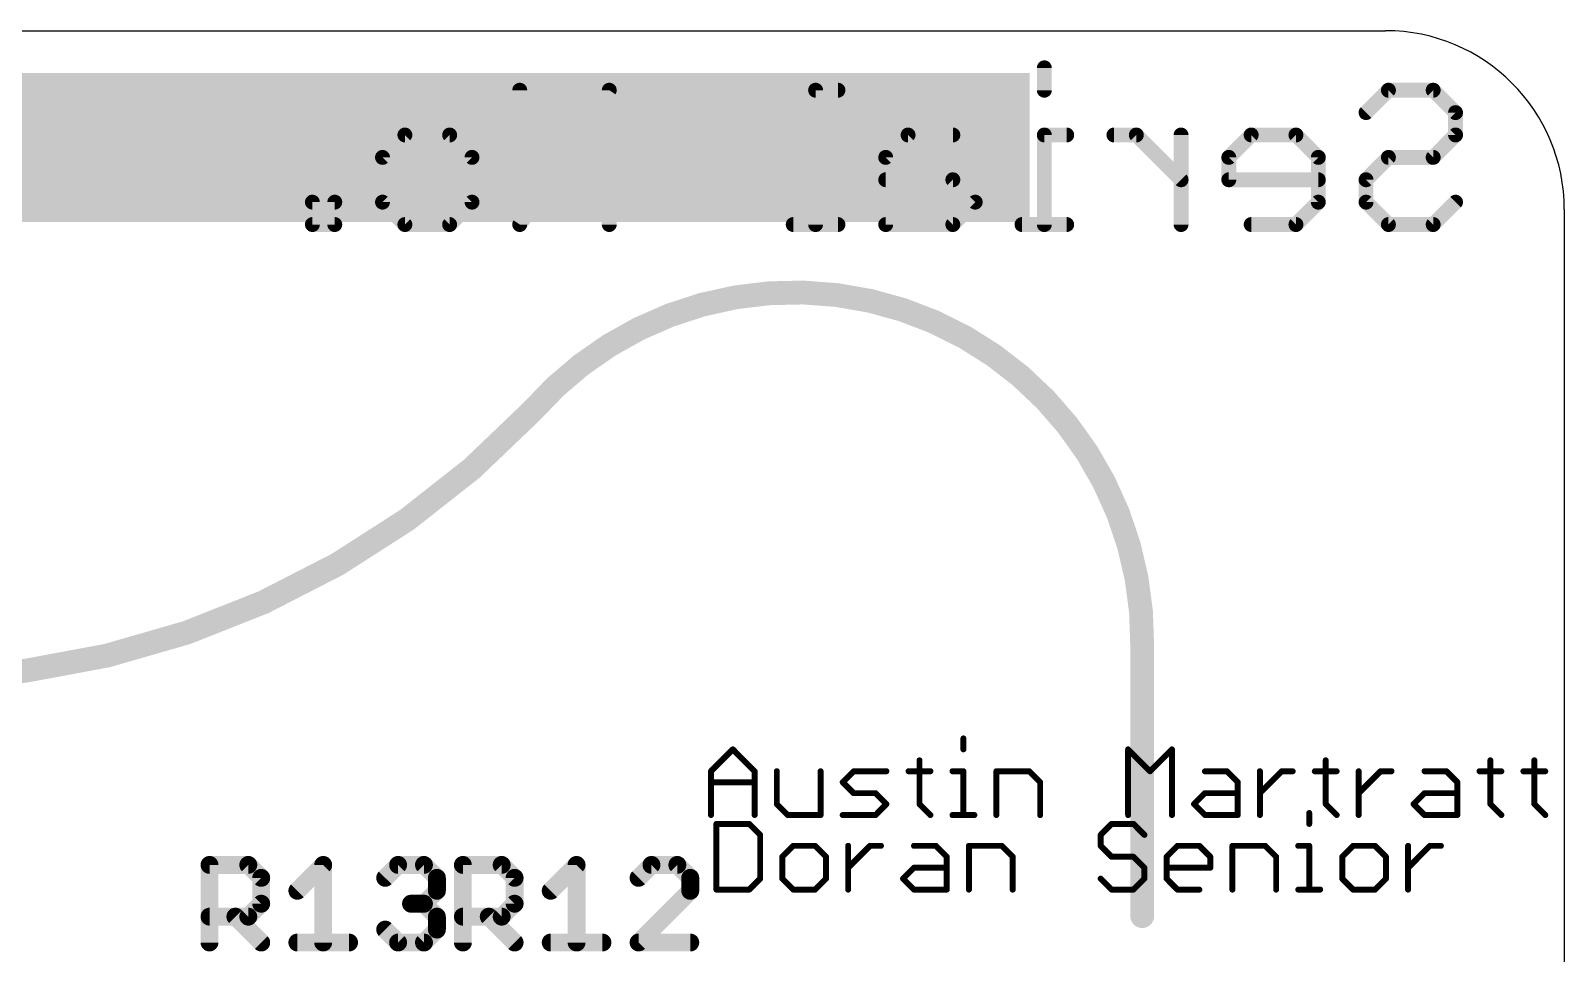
# Model space of a CAD drawing. Extents: x 2.9 to 30.2, y 6.6 to 27.7.
# Drawn here: x 17.16 to 30.23, y 19.83 to 27.69 of the extents above; entities that cross this region are included whole.
import ezdxf

# ---------------------------------------------------------------- set-up
doc = ezdxf.new("R2010")
doc.units = 0
for name, color, linetype in [('1', 22, 'CONTINUOUS'), ('20', 7, 'CONTINUOUS'), ('21', 2, 'CONTINUOUS'), ('22', 6, 'CONTINUOUS'), ('25', 253, 'CONTINUOUS')]:
    doc.layers.add(name, color=color, linetype=linetype)

# ---------------------------------------------------------------- blocks, each defined once
blk = doc.blocks.new('RECT')
blk.add_solid([(-0.5, -0.5), (0.5, -0.5), (-0.5, 0.5), (0.5, 0.5)])

msp = doc.modelspace()

# ---------------------------------------------------------------- linework, layer by layer
at = {"layer": '1', "const_width": 1.27}
msp.add_lwpolyline([(24.4553, 26.691), (9.0096, 26.691)], dxfattribs=at)
at = {"layer": '1', "const_width": 0.635}
msp.add_lwpolyline([(24.4553, 26.3735, 1), (24.4553, 27.0085)], format="xyb", dxfattribs=at)
at = {"layer": '20'}
for p, q in [((4.3815, 27.686), (28.702, 27.686)), ((30.226, 26.162), (30.226, 8.128))]:
    msp.add_line(p, q, dxfattribs=at)
msp.add_arc((28.702, 26.162), 1.524, 0, 90, dxfattribs=at)
at = {"layer": '21', "const_width": 0.0508}
for points in [[(22.9544, 21.3787), (23.1408, 21.5651)], [(23.1408, 21.5651), (23.3272, 21.3787)], [(25.1057, 21.6583), (25.1057, 21.5651)], [(26.5093, 21.0058), (26.5093, 21.5651)], [(26.5093, 21.5651), (26.6957, 21.3787)], [(26.6957, 21.3787), (26.8822, 21.5651)], [(26.8822, 21.5651), (26.8822, 21.0058)], [(24.7315, 21.4719), (24.7315, 21.099)], [(28.1929, 21.4719), (28.1929, 21.099)], [(29.5962, 21.4719), (29.5962, 21.099)], [(29.9704, 21.4719), (29.9704, 21.099)], [(22.9544, 21.0058), (22.9544, 21.3787)], [(22.9544, 21.2854), (23.3272, 21.2854)], [(23.3272, 21.3787), (23.3272, 21.0058)], [(23.5157, 21.3787), (23.5157, 21.099)], [(23.8885, 21.0058), (23.8885, 21.3787)], [(24.077, 21.2854), (24.1702, 21.3787)], [(24.1702, 21.1922), (24.077, 21.2854)], [(24.1702, 21.3787), (24.4498, 21.3787)], [(24.6383, 21.3787), (24.8247, 21.3787)], [(25.0125, 21.3787), (25.1057, 21.3787)], [(25.1057, 21.3787), (25.1057, 21.0058)], [(25.3867, 21.0058), (25.3867, 21.3787)], [(25.3867, 21.3787), (25.6663, 21.3787)], [(25.6663, 21.3787), (25.7595, 21.2854)], [(25.7595, 21.2854), (25.7595, 21.0058)], [(27.1638, 21.3787), (27.3503, 21.3787)], [(27.3503, 21.3787), (27.4435, 21.2854)], [(27.4435, 21.2854), (27.4435, 21.0058)], [(27.6319, 21.0058), (27.6319, 21.3787)], [(27.6319, 21.1922), (27.8184, 21.3787)], [(27.8184, 21.3787), (27.9116, 21.3787)], [(28.0997, 21.3787), (28.2861, 21.3787)], [(28.4739, 21.0058), (28.4739, 21.3787)], [(28.4739, 21.1922), (28.6603, 21.3787)], [(28.6603, 21.3787), (28.7535, 21.3787)], [(29.0349, 21.3787), (29.2213, 21.3787)], [(29.2213, 21.3787), (29.3145, 21.2854)], [(29.3145, 21.2854), (29.3145, 21.0058)], [(29.503, 21.3787), (29.6894, 21.3787)], [(29.8772, 21.3787), (30.0636, 21.3787)], [(24.3566, 21.1922), (24.1702, 21.1922)], [(24.4498, 21.099), (24.3566, 21.1922)], [(27.0706, 21.099), (27.1638, 21.1922)], [(27.1638, 21.1922), (27.4435, 21.1922)], [(28.9417, 21.099), (29.0349, 21.1922)], [(29.0349, 21.1922), (29.3145, 21.1922)], [(23.5157, 21.099), (23.6089, 21.0058)], [(24.3566, 21.0058), (24.4498, 21.099)], [(24.7315, 21.099), (24.8247, 21.0058)], [(27.1638, 21.0058), (27.0706, 21.099)], [(28.0523, 21.0233), (28.0523, 20.9301)], [(28.1929, 21.099), (28.2861, 21.0058)], [(29.0349, 21.0058), (28.9417, 21.099)], [(29.5962, 21.099), (29.6894, 21.0058)], [(29.9704, 21.099), (30.0636, 21.0058)], [(23.0009, 20.9301), (23.0009, 20.3708)], [(23.2805, 20.9301), (23.0009, 20.9301)], [(23.3737, 20.8369), (23.2805, 20.9301)], [(23.6089, 21.0058), (23.8885, 21.0058)], [(24.077, 21.0058), (24.3566, 21.0058)], [(25.0125, 21.0058), (25.1989, 21.0058)], [(26.3684, 20.9301), (26.2752, 20.8369)], [(26.5548, 20.9301), (26.3684, 20.9301)], [(26.648, 20.8369), (26.5548, 20.9301)], [(27.4435, 21.0058), (27.1638, 21.0058)], [(29.3145, 21.0058), (29.0349, 21.0058)], [(23.3737, 20.464), (23.3737, 20.8369)], [(26.2752, 20.8369), (26.2752, 20.7437)], [(23.6554, 20.7437), (23.5622, 20.6504)], [(23.5622, 20.6504), (23.5622, 20.464)], [(23.8418, 20.7437), (23.6554, 20.7437)], [(23.935, 20.6504), (23.8418, 20.7437)], [(23.935, 20.464), (23.935, 20.6504)], [(24.1235, 20.3708), (24.1235, 20.7437)], [(24.1235, 20.5572), (24.3099, 20.7437)], [(24.3099, 20.7437), (24.4031, 20.7437)], [(24.6845, 20.7437), (24.8709, 20.7437)], [(24.8709, 20.7437), (24.9641, 20.6504)], [(24.9641, 20.6504), (24.9641, 20.3708)], [(25.1526, 20.3708), (25.1526, 20.7437)], [(25.1526, 20.7437), (25.4322, 20.7437)], [(25.4322, 20.7437), (25.5254, 20.6504)], [(25.5254, 20.6504), (25.5254, 20.3708)], [(26.2752, 20.7437), (26.3684, 20.6504)], [(26.3684, 20.6504), (26.5548, 20.6504)], [(26.5548, 20.6504), (26.648, 20.5572)], [(26.8365, 20.6504), (26.9297, 20.7437)], [(26.8365, 20.464), (26.8365, 20.6504)], [(26.9297, 20.7437), (27.1161, 20.7437)], [(27.1161, 20.7437), (27.2093, 20.6504)], [(27.2093, 20.6504), (27.2093, 20.5572)], [(27.3978, 20.3708), (27.3978, 20.7437)], [(27.3978, 20.7437), (27.6774, 20.7437)], [(27.6774, 20.7437), (27.7706, 20.6504)], [(27.7706, 20.6504), (27.7706, 20.3708)], [(27.9591, 20.7437), (28.0523, 20.7437)], [(28.0523, 20.7437), (28.0523, 20.3708)], [(28.4265, 20.7437), (28.3333, 20.6504)], [(28.3333, 20.6504), (28.3333, 20.464)], [(28.6129, 20.7437), (28.4265, 20.7437)], [(28.7062, 20.6504), (28.6129, 20.7437)], [(28.7062, 20.464), (28.7062, 20.6504)], [(28.8946, 20.3708), (28.8946, 20.7437)], [(28.8946, 20.5572), (29.081, 20.7437)], [(29.081, 20.7437), (29.1743, 20.7437)], [(24.5912, 20.464), (24.6845, 20.5572)], [(24.6845, 20.5572), (24.9641, 20.5572)], [(26.648, 20.5572), (26.648, 20.464)], [(27.2093, 20.5572), (26.8365, 20.5572)], [(23.0009, 20.3708), (23.2805, 20.3708)], [(23.2805, 20.3708), (23.3737, 20.464)], [(23.5622, 20.464), (23.6554, 20.3708)], [(23.6554, 20.3708), (23.8418, 20.3708)], [(23.8418, 20.3708), (23.935, 20.464)], [(24.6845, 20.3708), (24.5912, 20.464)], [(24.9641, 20.3708), (24.6845, 20.3708)], [(26.3684, 20.3708), (26.2752, 20.464)], [(26.5548, 20.3708), (26.3684, 20.3708)], [(26.648, 20.464), (26.5548, 20.3708)], [(26.9297, 20.3708), (26.8365, 20.464)], [(27.1161, 20.3708), (26.9297, 20.3708)], [(27.9591, 20.3708), (28.1455, 20.3708)], [(28.3333, 20.464), (28.4265, 20.3708)], [(28.4265, 20.3708), (28.6129, 20.3708)], [(28.6129, 20.3708), (28.7062, 20.464)]]:
    msp.add_lwpolyline(points, dxfattribs=at)
at = {"layer": '21', "const_width": 0.0254}
for points in [[(23.1498, 21.5741, 1), (23.1318, 21.5561)], [(23.1498, 21.5561, 1), (23.1318, 21.5741)], [(25.1184, 21.6583, 1), (25.093, 21.6583)], [(25.093, 21.5651, 1), (25.1184, 21.5651)], [(26.522, 21.5651, 1), (26.4966, 21.5651)], [(26.5183, 21.5741, 1), (26.5003, 21.5561)], [(26.8949, 21.5651, 1), (26.8695, 21.5651)], [(26.8911, 21.5561, 1), (26.8732, 21.5741)], [(24.7442, 21.4719, 1), (24.7188, 21.4719)], [(28.2056, 21.4719, 1), (28.1802, 21.4719)], [(29.6089, 21.4719, 1), (29.5835, 21.4719)], [(29.9831, 21.4719, 1), (29.9577, 21.4719)], [(22.9671, 21.3787, 1), (22.9417, 21.3787)], [(22.9454, 21.3876, 1), (22.9633, 21.3697)], [(22.9544, 21.2981, 1), (22.9544, 21.2727)], [(23.3399, 21.3787, 1), (23.3145, 21.3787)], [(23.3182, 21.3697, 1), (23.3362, 21.3876)], [(23.3272, 21.2727, 1), (23.3272, 21.2981)], [(23.5284, 21.3787, 1), (23.503, 21.3787)], [(23.9012, 21.3787, 1), (23.8758, 21.3787)], [(24.0859, 21.2944, 1), (24.068, 21.2765)], [(24.068, 21.2944, 1), (24.0859, 21.2765)], [(24.1702, 21.3913, 1), (24.1702, 21.366)], [(24.1792, 21.3697, 1), (24.1612, 21.3876)], [(24.4498, 21.366, 1), (24.4498, 21.3913)], [(24.6383, 21.3913, 1), (24.6383, 21.366)], [(24.8247, 21.366, 1), (24.8247, 21.3913)], [(25.0125, 21.3913, 1), (25.0125, 21.366)], [(25.1184, 21.3787, 1), (25.093, 21.3787)], [(25.1057, 21.366, 1), (25.1057, 21.3913)], [(25.3994, 21.3787, 1), (25.374, 21.3787)], [(25.3867, 21.3913, 1), (25.3867, 21.366)], [(25.6753, 21.3876, 1), (25.6573, 21.3697)], [(25.6663, 21.366, 1), (25.6663, 21.3913)], [(25.7722, 21.2854, 1), (25.7468, 21.2854)], [(25.7506, 21.2765, 1), (25.7685, 21.2944)], [(26.6868, 21.3876, 1), (26.7047, 21.3697)], [(26.6868, 21.3697, 1), (26.7047, 21.3876)], [(27.1638, 21.3913, 1), (27.1638, 21.366)], [(27.3592, 21.3876, 1), (27.3413, 21.3697)], [(27.3503, 21.366, 1), (27.3503, 21.3913)], [(27.4562, 21.2854, 1), (27.4308, 21.2854)], [(27.4345, 21.2765, 1), (27.4524, 21.2944)], [(27.6446, 21.3787, 1), (27.6192, 21.3787)], [(27.8184, 21.3913, 1), (27.8184, 21.366)], [(27.8273, 21.3697, 1), (27.8094, 21.3876)], [(27.9116, 21.366, 1), (27.9116, 21.3913)], [(28.0997, 21.3913, 1), (28.0997, 21.366)], [(28.2861, 21.366, 1), (28.2861, 21.3913)], [(28.4866, 21.3787, 1), (28.4612, 21.3787)], [(28.6603, 21.3913, 1), (28.6603, 21.366)], [(28.6693, 21.3697, 1), (28.6513, 21.3876)], [(28.7535, 21.366, 1), (28.7535, 21.3913)], [(29.0349, 21.3913, 1), (29.0349, 21.366)], [(29.2303, 21.3876, 1), (29.2123, 21.3697)], [(29.2213, 21.366, 1), (29.2213, 21.3913)], [(29.3272, 21.2854, 1), (29.3018, 21.2854)], [(29.3055, 21.2765, 1), (29.3235, 21.2944)], [(29.503, 21.3913, 1), (29.503, 21.366)], [(29.6894, 21.366, 1), (29.6894, 21.3913)], [(29.8772, 21.3913, 1), (29.8772, 21.366)], [(30.0636, 21.366, 1), (30.0636, 21.3913)], [(24.1702, 21.2049, 1), (24.1702, 21.1795)], [(24.1612, 21.1832, 1), (24.1792, 21.2012)], [(24.3656, 21.2012, 1), (24.3476, 21.1832)], [(24.3566, 21.1795, 1), (24.3566, 21.2049)], [(27.1638, 21.2049, 1), (27.1638, 21.1795)], [(27.1728, 21.1832, 1), (27.1549, 21.2012)], [(27.4435, 21.1795, 1), (27.4435, 21.2049)], [(27.6229, 21.2012, 1), (27.6409, 21.1832)], [(28.4649, 21.2012, 1), (28.4829, 21.1832)], [(29.0349, 21.2049, 1), (29.0349, 21.1795)], [(29.0438, 21.1832, 1), (29.0259, 21.2012)], [(29.3145, 21.1795, 1), (29.3145, 21.2049)], [(23.5246, 21.108, 1), (23.5067, 21.09)], [(23.503, 21.099, 1), (23.5284, 21.099)], [(24.4588, 21.09, 1), (24.4408, 21.108)], [(24.4408, 21.09, 1), (24.4588, 21.108)], [(24.7405, 21.108, 1), (24.7225, 21.09)], [(24.7188, 21.099, 1), (24.7442, 21.099)], [(27.0796, 21.108, 1), (27.0616, 21.09)], [(27.0616, 21.108, 1), (27.0796, 21.09)], [(28.065, 21.0233, 1), (28.0396, 21.0233)], [(28.2019, 21.108, 1), (28.1839, 21.09)], [(28.1802, 21.099, 1), (28.2056, 21.099)], [(28.9506, 21.108, 1), (28.9327, 21.09)], [(28.9327, 21.108, 1), (28.9506, 21.09)], [(29.6052, 21.108, 1), (29.5872, 21.09)], [(29.5835, 21.099, 1), (29.6089, 21.099)], [(29.9794, 21.108, 1), (29.9614, 21.09)], [(29.9577, 21.099, 1), (29.9831, 21.099)], [(22.9417, 21.0058, 1), (22.9671, 21.0058)], [(23.0136, 20.9301, 1), (22.9882, 20.9301)], [(23.0009, 20.9428, 1), (23.0009, 20.9174)], [(23.2895, 20.9391, 1), (23.2715, 20.9211)], [(23.2805, 20.9174, 1), (23.2805, 20.9428)], [(23.3145, 21.0058, 1), (23.3399, 21.0058)], [(23.6089, 21.0185, 1), (23.6089, 20.9931)], [(23.5999, 20.9968, 1), (23.6179, 21.0148)], [(23.8758, 21.0058, 1), (23.9012, 21.0058)], [(23.8885, 20.9931, 1), (23.8885, 21.0185)], [(24.077, 21.0185, 1), (24.077, 20.9931)], [(24.3476, 21.0148, 1), (24.3656, 20.9968)], [(24.3566, 20.9931, 1), (24.3566, 21.0185)], [(24.8157, 20.9968, 1), (24.8337, 21.0148)], [(25.0125, 21.0185, 1), (25.0125, 20.9931)], [(25.093, 21.0058, 1), (25.1184, 21.0058)], [(25.1989, 20.9931, 1), (25.1989, 21.0185)], [(25.374, 21.0058, 1), (25.3994, 21.0058)], [(25.7468, 21.0058, 1), (25.7722, 21.0058)], [(26.3684, 20.9428, 1), (26.3684, 20.9174)], [(26.3774, 20.9211, 1), (26.3594, 20.9391)], [(26.4966, 21.0058, 1), (26.522, 21.0058)], [(26.5638, 20.9391, 1), (26.5458, 20.9211)], [(26.5548, 20.9174, 1), (26.5548, 20.9428)], [(26.8695, 21.0058, 1), (26.8949, 21.0058)], [(27.1638, 21.0185, 1), (27.1638, 20.9931)], [(27.1549, 20.9968, 1), (27.1728, 21.0148)], [(27.4308, 21.0058, 1), (27.4562, 21.0058)], [(27.4435, 20.9931, 1), (27.4435, 21.0185)], [(27.6192, 21.0058, 1), (27.6446, 21.0058)], [(28.0396, 20.9301, 1), (28.065, 20.9301)], [(28.2771, 20.9968, 1), (28.2951, 21.0148)], [(28.4612, 21.0058, 1), (28.4866, 21.0058)], [(29.0349, 21.0185, 1), (29.0349, 20.9931)], [(29.0259, 20.9968, 1), (29.0438, 21.0148)], [(29.3018, 21.0058, 1), (29.3272, 21.0058)], [(29.3145, 20.9931, 1), (29.3145, 21.0185)], [(29.6804, 20.9968, 1), (29.6984, 21.0148)], [(30.0546, 20.9968, 1), (30.0726, 21.0148)], [(23.3864, 20.8369, 1), (23.361, 20.8369)], [(23.3647, 20.8279, 1), (23.3827, 20.8458)], [(26.2879, 20.8369, 1), (26.2625, 20.8369)], [(26.2662, 20.8458, 1), (26.2842, 20.8279)], [(26.639, 20.8279, 1), (26.657, 20.8458)], [(23.5749, 20.6504, 1), (23.5495, 20.6504)], [(23.5532, 20.6594, 1), (23.5712, 20.6415)], [(23.6554, 20.7564, 1), (23.6554, 20.731)], [(23.6644, 20.7347, 1), (23.6464, 20.7526)], [(23.8508, 20.7526, 1), (23.8328, 20.7347)], [(23.8418, 20.731, 1), (23.8418, 20.7564)], [(23.9477, 20.6504, 1), (23.9223, 20.6504)], [(23.926, 20.6415, 1), (23.944, 20.6594)], [(24.1362, 20.7437, 1), (24.1108, 20.7437)], [(24.3099, 20.7564, 1), (24.3099, 20.731)], [(24.3189, 20.7347, 1), (24.3009, 20.7526)], [(24.4031, 20.731, 1), (24.4031, 20.7564)], [(24.6845, 20.7564, 1), (24.6845, 20.731)], [(24.8799, 20.7526, 1), (24.8619, 20.7347)], [(24.8709, 20.731, 1), (24.8709, 20.7564)], [(24.9768, 20.6504, 1), (24.9514, 20.6504)], [(24.9551, 20.6415, 1), (24.9731, 20.6594)], [(25.1653, 20.7437, 1), (25.1399, 20.7437)], [(25.1526, 20.7564, 1), (25.1526, 20.731)], [(25.4412, 20.7526, 1), (25.4232, 20.7347)], [(25.4322, 20.731, 1), (25.4322, 20.7564)], [(25.5381, 20.6504, 1), (25.5127, 20.6504)], [(25.5164, 20.6415, 1), (25.5344, 20.6594)], [(26.2842, 20.7526, 1), (26.2662, 20.7347)], [(26.2625, 20.7437, 1), (26.2879, 20.7437)], [(26.3684, 20.6631, 1), (26.3684, 20.6377)], [(26.3594, 20.6415, 1), (26.3774, 20.6594)], [(26.5638, 20.6594, 1), (26.5458, 20.6415)], [(26.5548, 20.6377, 1), (26.5548, 20.6631)], [(26.8492, 20.6504, 1), (26.8238, 20.6504)], [(26.8275, 20.6594, 1), (26.8455, 20.6415)], [(26.9297, 20.7564, 1), (26.9297, 20.731)], [(26.9387, 20.7347, 1), (26.9207, 20.7526)], [(27.1251, 20.7526, 1), (27.1071, 20.7347)], [(27.1161, 20.731, 1), (27.1161, 20.7564)], [(27.222, 20.6504, 1), (27.1966, 20.6504)], [(27.2004, 20.6415, 1), (27.2183, 20.6594)], [(27.4105, 20.7437, 1), (27.3851, 20.7437)], [(27.3978, 20.7564, 1), (27.3978, 20.731)], [(27.6864, 20.7526, 1), (27.6685, 20.7347)], [(27.6774, 20.731, 1), (27.6774, 20.7564)], [(27.7833, 20.6504, 1), (27.7579, 20.6504)], [(27.7617, 20.6415, 1), (27.7796, 20.6594)], [(27.9591, 20.7564, 1), (27.9591, 20.731)], [(28.065, 20.7437, 1), (28.0396, 20.7437)], [(28.0523, 20.731, 1), (28.0523, 20.7564)], [(28.346, 20.6504, 1), (28.3206, 20.6504)], [(28.3243, 20.6594, 1), (28.3423, 20.6415)], [(28.4265, 20.7564, 1), (28.4265, 20.731)], [(28.4355, 20.7347, 1), (28.4175, 20.7526)], [(28.6219, 20.7526, 1), (28.604, 20.7347)], [(28.6129, 20.731, 1), (28.6129, 20.7564)], [(28.7189, 20.6504, 1), (28.6935, 20.6504)], [(28.6972, 20.6415, 1), (28.7151, 20.6594)], [(28.9073, 20.7437, 1), (28.8819, 20.7437)], [(29.081, 20.7564, 1), (29.081, 20.731)], [(29.09, 20.7347, 1), (29.0721, 20.7526)], [(29.1743, 20.731, 1), (29.1743, 20.7564)], [(24.1145, 20.5662, 1), (24.1325, 20.5482)], [(24.6845, 20.5699, 1), (24.6845, 20.5445)], [(24.6934, 20.5482, 1), (24.6755, 20.5662)], [(24.9641, 20.5445, 1), (24.9641, 20.5699)], [(26.6607, 20.5572, 1), (26.6353, 20.5572)], [(26.639, 20.5482, 1), (26.657, 20.5662)], [(26.8365, 20.5699, 1), (26.8365, 20.5445)], [(27.1966, 20.5572, 1), (27.222, 20.5572)], [(27.2093, 20.5445, 1), (27.2093, 20.5699)], [(28.8856, 20.5662, 1), (28.9036, 20.5482)], [(23.0009, 20.3835, 1), (23.0009, 20.3581)], [(23.2715, 20.3798, 1), (23.2895, 20.3618)], [(23.2805, 20.3581, 1), (23.2805, 20.3835)], [(23.361, 20.464, 1), (23.3864, 20.464)], [(23.3827, 20.455, 1), (23.3647, 20.473)], [(23.5712, 20.473, 1), (23.5532, 20.455)], [(23.5495, 20.464, 1), (23.5749, 20.464)], [(23.6554, 20.3835, 1), (23.6554, 20.3581)], [(23.6464, 20.3618, 1), (23.6644, 20.3798)], [(23.8328, 20.3798, 1), (23.8508, 20.3618)], [(23.8418, 20.3581, 1), (23.8418, 20.3835)], [(23.9223, 20.464, 1), (23.9477, 20.464)], [(23.944, 20.455, 1), (23.926, 20.473)], [(24.6002, 20.473, 1), (24.5823, 20.455)], [(24.5823, 20.473, 1), (24.6002, 20.455)], [(24.6845, 20.3835, 1), (24.6845, 20.3581)], [(24.6755, 20.3618, 1), (24.6934, 20.3798)], [(24.9641, 20.3581, 1), (24.9641, 20.3835)], [(26.2842, 20.473, 1), (26.2662, 20.455)], [(26.3684, 20.3835, 1), (26.3684, 20.3581)], [(26.3594, 20.3618, 1), (26.3774, 20.3798)], [(26.5458, 20.3798, 1), (26.5638, 20.3618)], [(26.5548, 20.3581, 1), (26.5548, 20.3835)], [(26.6353, 20.464, 1), (26.6607, 20.464)], [(26.657, 20.455, 1), (26.639, 20.473)], [(26.8455, 20.473, 1), (26.8275, 20.455)], [(26.8238, 20.464, 1), (26.8492, 20.464)], [(26.9297, 20.3835, 1), (26.9297, 20.3581)], [(26.9207, 20.3618, 1), (26.9387, 20.3798)], [(27.1161, 20.3581, 1), (27.1161, 20.3835)], [(27.9591, 20.3835, 1), (27.9591, 20.3581)], [(28.1455, 20.3581, 1), (28.1455, 20.3835)], [(28.3423, 20.473, 1), (28.3243, 20.455)], [(28.3206, 20.464, 1), (28.346, 20.464)], [(28.4265, 20.3835, 1), (28.4265, 20.3581)], [(28.4175, 20.3618, 1), (28.4355, 20.3798)], [(28.604, 20.3798, 1), (28.6219, 20.3618)], [(28.6129, 20.3581, 1), (28.6129, 20.3835)], [(28.6935, 20.464, 1), (28.7189, 20.464)], [(28.7151, 20.455, 1), (28.6972, 20.473)], [(22.9882, 20.3708, 1), (23.0136, 20.3708)], [(24.1108, 20.3708, 1), (24.1362, 20.3708)], [(24.9514, 20.3708, 1), (24.9768, 20.3708)], [(25.1399, 20.3708, 1), (25.1653, 20.3708)], [(25.5127, 20.3708, 1), (25.5381, 20.3708)], [(27.3851, 20.3708, 1), (27.4105, 20.3708)], [(27.7579, 20.3708, 1), (27.7833, 20.3708)], [(28.0396, 20.3708, 1), (28.065, 20.3708)], [(28.8819, 20.3708, 1), (28.9073, 20.3708)]]:
    msp.add_lwpolyline(points, format="xyb", dxfattribs=at)
at = {"layer": '22'}
for points, const_width in [([(25.7951, 27.3696), (25.7951, 27.179)], 0.127), ([(22.0878, 27.179), (21.3252, 26.035)], 0.127), ([(21.3252, 26.035), (21.3252, 27.179)], 0.127), ([(22.0878, 26.035), (22.0878, 27.179)], 0.127), ([(24.0368, 27.179), (23.8461, 27.179)], 0.127), ([(23.8461, 27.179), (23.8461, 26.035)], 0.127), ([(28.5364, 26.9883), (28.7271, 27.179)], 0.127), ([(28.7271, 27.179), (29.1084, 27.179)], 0.127), ([(29.1084, 27.179), (29.2991, 26.9883)], 0.127), ([(29.2991, 26.9883), (29.2991, 26.7977)], 0.127), ([(20.1558, 26.607), (20.3464, 26.7977)], 0.127), ([(20.3464, 26.7977), (20.7278, 26.7977)], 0.127), ([(20.7278, 26.7977), (20.9184, 26.607)], 0.127), ([(24.6342, 26.7977), (24.4436, 26.607)], 0.127), ([(25.0155, 26.7977), (24.6342, 26.7977)], 0.127), ([(25.9858, 26.7977), (25.7951, 26.7977)], 0.127), ([(25.7951, 26.7977), (25.7951, 26.035)], 0.127), ([(26.579, 26.7977), (26.3883, 26.7977)], 0.127), ([(26.9603, 26.4163), (26.579, 26.7977)], 0.127), ([(26.9603, 26.035), (26.9603, 26.7977)], 0.127), ([(27.5577, 26.7977), (27.367, 26.607)], 0.127), ([(27.939, 26.7977), (27.5577, 26.7977)], 0.127), ([(28.1297, 26.607), (27.939, 26.7977)], 0.127), ([(29.2991, 26.7977), (29.1084, 26.607)], 0.127), ([(20.1558, 26.2257), (20.1558, 26.607)], 0.127), ([(20.9184, 26.607), (20.9184, 26.2257)], 0.127), ([(24.4436, 26.607), (24.4436, 26.035)], 0.127), ([(27.367, 26.607), (27.367, 26.4163)], 0.127), ([(28.1297, 26.2257), (28.1297, 26.607)], 0.127), ([(28.7271, 26.607), (28.5364, 26.4163)], 0.127), ([(29.1084, 26.607), (28.7271, 26.607)], 0.127), ([(25.0155, 26.4163), (24.4436, 26.4163)], 0.127), ([(25.2062, 26.2257), (25.0155, 26.4163)], 0.127), ([(27.367, 26.4163), (28.1297, 26.4163)], 0.127), ([(28.5364, 26.4163), (28.5364, 26.2257)], 0.127), ([(19.749, 26.2257), (19.5584, 26.2257)], 0.127), ([(19.5584, 26.2257), (19.5584, 26.035)], 0.127), ([(19.749, 26.035), (19.749, 26.2257)], 0.127), ([(20.3464, 26.035), (20.1558, 26.2257)], 0.127), ([(20.9184, 26.2257), (20.7278, 26.035)], 0.127), ([(25.0155, 26.035), (25.2062, 26.2257)], 0.127), ([(27.939, 26.035), (28.1297, 26.2257)], 0.127), ([(28.5364, 26.2257), (28.7271, 26.035)], 0.127), ([(29.1084, 26.035), (29.2991, 26.2257)], 0.127), ([(19.5584, 26.035), (19.749, 26.035)], 0.127), ([(20.7278, 26.035), (20.3464, 26.035)], 0.127), ([(24.0368, 26.035), (23.6555, 26.035)], 0.127), ([(24.4436, 26.035), (25.0155, 26.035)], 0.127), ([(25.9858, 26.035), (25.6045, 26.035)], 0.127), ([(27.5577, 26.035), (27.939, 26.035)], 0.127), ([(28.7271, 26.035), (29.1084, 26.035)], 0.127), ([(26.629, 22.445), (26.629, 20.145)], 0.2032)]:
    msp.add_lwpolyline(points, dxfattribs=dict(at, const_width=const_width))
for points, const_width in [([(25.8269, 27.3696, 1), (25.7634, 27.3696)], 0.0635), ([(21.3569, 27.179, 1), (21.2934, 27.179)], 0.0635), ([(22.1196, 27.179, 1), (22.0561, 27.179)], 0.0635), ([(22.1142, 27.1614, 1), (22.0614, 27.1966)], 0.0635), ([(23.8461, 27.2107, 1), (23.8461, 27.1472)], 0.0635), ([(23.8779, 27.179, 1), (23.8144, 27.179)], 0.0635), ([(24.0368, 27.1472, 1), (24.0368, 27.2107)], 0.0635), ([(25.7634, 27.179, 1), (25.8269, 27.179)], 0.0635), ([(28.7271, 27.2107, 1), (28.7271, 27.1472)], 0.0635), ([(28.7496, 27.1565, 1), (28.7047, 27.2014)], 0.0635), ([(29.1309, 27.2014, 1), (29.086, 27.1565)], 0.0635), ([(29.1084, 27.1472, 1), (29.1084, 27.2107)], 0.0635), ([(29.3308, 26.9883, 1), (29.2673, 26.9883)], 0.0635), ([(28.514, 27.0108, 1), (28.5589, 26.9659)], 0.0635), ([(29.2766, 26.9659, 1), (29.3215, 27.0108)], 0.0635), ([(20.3464, 26.8294, 1), (20.3464, 26.7659)], 0.0635), ([(20.3689, 26.7752, 1), (20.324, 26.8201)], 0.0635), ([(20.7502, 26.8201, 1), (20.7053, 26.7752)], 0.0635), ([(20.7278, 26.7659, 1), (20.7278, 26.8294)], 0.0635), ([(24.6342, 26.8294, 1), (24.6342, 26.7659)], 0.0635), ([(24.6567, 26.7752, 1), (24.6118, 26.8201)], 0.0635), ([(25.0155, 26.7659, 1), (25.0155, 26.8294)], 0.0635), ([(25.7951, 26.8294, 1), (25.7951, 26.7659)], 0.0635), ([(25.8269, 26.7977, 1), (25.7634, 26.7977)], 0.0635), ([(25.9858, 26.7659, 1), (25.9858, 26.8294)], 0.0635), ([(26.3883, 26.8294, 1), (26.3883, 26.7659)], 0.0635), ([(26.6014, 26.8201, 1), (26.5565, 26.7752)], 0.0635), ([(26.579, 26.7659, 1), (26.579, 26.8294)], 0.0635), ([(26.992, 26.7977, 1), (26.9286, 26.7977)], 0.0635), ([(27.5577, 26.8294, 1), (27.5577, 26.7659)], 0.0635), ([(27.5802, 26.7752, 1), (27.5353, 26.8201)], 0.0635), ([(27.9615, 26.8201, 1), (27.9166, 26.7752)], 0.0635), ([(27.939, 26.7659, 1), (27.939, 26.8294)], 0.0635), ([(29.2673, 26.7977, 1), (29.3308, 26.7977)], 0.0635), ([(29.3215, 26.7752, 1), (29.2766, 26.8201)], 0.0635), ([(20.1875, 26.607, 1), (20.124, 26.607)], 0.0635), ([(20.1333, 26.6294, 1), (20.1782, 26.5845)], 0.0635), ([(20.9502, 26.607, 1), (20.8867, 26.607)], 0.0635), ([(20.896, 26.5845, 1), (20.9409, 26.6294)], 0.0635), ([(24.4753, 26.607, 1), (24.4118, 26.607)], 0.0635), ([(24.4211, 26.6294, 1), (24.466, 26.5845)], 0.0635), ([(27.3988, 26.607, 1), (27.3353, 26.607)], 0.0635), ([(27.3446, 26.6294, 1), (27.3895, 26.5845)], 0.0635), ([(28.1614, 26.607, 1), (28.0979, 26.607)], 0.0635), ([(28.1072, 26.5845, 1), (28.1521, 26.6294)], 0.0635), ([(28.7271, 26.6387, 1), (28.7271, 26.5752)], 0.0635), ([(28.7496, 26.5845, 1), (28.7047, 26.6294)], 0.0635), ([(29.086, 26.6294, 1), (29.1309, 26.5845)], 0.0635), ([(29.1084, 26.5752, 1), (29.1084, 26.6387)], 0.0635), ([(24.4436, 26.4481, 1), (24.4436, 26.3846)], 0.0635), ([(25.038, 26.4388, 1), (24.9931, 26.3939)], 0.0635), ([(25.0155, 26.3846, 1), (25.0155, 26.4481)], 0.0635), ([(26.9378, 26.3939, 1), (26.9828, 26.4388)], 0.0635), ([(27.367, 26.4481, 1), (27.367, 26.3846)], 0.0635), ([(27.3353, 26.4163, 1), (27.3988, 26.4163)], 0.0635), ([(28.1297, 26.3846, 1), (28.1297, 26.4481)], 0.0635), ([(28.5682, 26.4163, 1), (28.5047, 26.4163)], 0.0635), ([(28.514, 26.4388, 1), (28.5589, 26.3939)], 0.0635), ([(19.5901, 26.2257, 1), (19.5266, 26.2257)], 0.0635), ([(19.5584, 26.2574, 1), (19.5584, 26.1939)], 0.0635), ([(19.7808, 26.2257, 1), (19.7173, 26.2257)], 0.0635), ([(19.749, 26.1939, 1), (19.749, 26.2574)], 0.0635), ([(20.1782, 26.2481, 1), (20.1333, 26.2032)], 0.0635), ([(20.9409, 26.2032, 1), (20.896, 26.2481)], 0.0635), ([(25.2287, 26.2032, 1), (25.1838, 26.2481)], 0.0635), ([(25.1838, 26.2032, 1), (25.2287, 26.2481)], 0.0635), ([(28.1521, 26.2032, 1), (28.1072, 26.2481)], 0.0635), ([(28.5589, 26.2481, 1), (28.514, 26.2032)], 0.0635), ([(29.3215, 26.2032, 1), (29.2766, 26.2481)], 0.0635), ([(20.124, 26.2257, 1), (20.1875, 26.2257)], 0.0635), ([(20.8867, 26.2257, 1), (20.9502, 26.2257)], 0.0635), ([(28.0979, 26.2257, 1), (28.1614, 26.2257)], 0.0635), ([(28.5047, 26.2257, 1), (28.5682, 26.2257)], 0.0635), ([(19.5266, 26.035, 1), (19.5901, 26.035)], 0.0635), ([(19.5584, 26.0667, 1), (19.5584, 26.0033)], 0.0635), ([(19.7173, 26.035, 1), (19.7808, 26.035)], 0.0635), ([(19.749, 26.0033, 1), (19.749, 26.0667)], 0.0635), ([(20.3464, 26.0667, 1), (20.3464, 26.0033)], 0.0635), ([(20.324, 26.0125, 1), (20.3689, 26.0575)], 0.0635), ([(20.7053, 26.0575, 1), (20.7502, 26.0125)], 0.0635), ([(20.7278, 26.0033, 1), (20.7278, 26.0667)], 0.0635), ([(21.2987, 26.0526, 1), (21.3516, 26.0174)], 0.0635), ([(21.2934, 26.035, 1), (21.3569, 26.035)], 0.0635), ([(22.0561, 26.035, 1), (22.1196, 26.035)], 0.0635), ([(23.6555, 26.0667, 1), (23.6555, 26.0033)], 0.0635), ([(23.8144, 26.035, 1), (23.8779, 26.035)], 0.0635), ([(24.0368, 26.0033, 1), (24.0368, 26.0667)], 0.0635), ([(24.4118, 26.035, 1), (24.4753, 26.035)], 0.0635), ([(24.4436, 26.0667, 1), (24.4436, 26.0033)], 0.0635), ([(24.9931, 26.0575, 1), (25.038, 26.0125)], 0.0635), ([(25.0155, 26.0033, 1), (25.0155, 26.0667)], 0.0635), ([(25.6045, 26.0667, 1), (25.6045, 26.0033)], 0.0635), ([(25.7634, 26.035, 1), (25.8269, 26.035)], 0.0635), ([(25.9858, 26.0033, 1), (25.9858, 26.0667)], 0.0635), ([(26.9286, 26.035, 1), (26.992, 26.035)], 0.0635), ([(27.5577, 26.0667, 1), (27.5577, 26.0033)], 0.0635), ([(27.9166, 26.0575, 1), (27.9615, 26.0125)], 0.0635), ([(27.939, 26.0033, 1), (27.939, 26.0667)], 0.0635), ([(28.7271, 26.0667, 1), (28.7271, 26.0033)], 0.0635), ([(28.7047, 26.0125, 1), (28.7496, 26.0575)], 0.0635), ([(29.086, 26.0575, 1), (29.1309, 26.0125)], 0.0635), ([(29.1084, 26.0033, 1), (29.1084, 26.0667)], 0.0635), ([(26.629, 22.445, 0.6978), (21.429, 24.445)], 0.2032), ([(10.729, 24.545, 0.435), (21.429, 24.445)], 0.2032), ([(21.3908, 24.4785, 1), (21.4672, 24.4115)], 0.1016), ([(21.4658, 24.41, 1), (21.3922, 24.48)], 0.1016), ([(26.6798, 22.445, 1), (26.5782, 22.445)], 0.1016), ([(26.5782, 22.4458, 1), (26.6798, 22.4442)], 0.1016), ([(26.5782, 20.145, 1), (26.6798, 20.145)], 0.1016)]:
    msp.add_lwpolyline(points, format="xyb", dxfattribs=dict(at, const_width=const_width))
at = {"layer": '25', "const_width": 0.1524}
for points in [[(18.6817, 19.9201), (18.6817, 20.5811)], [(18.6817, 20.5811), (19.0122, 20.5811)], [(19.0122, 20.5811), (19.1223, 20.4709)], [(19.4301, 20.3607), (19.6504, 20.5811)], [(19.6504, 20.5811), (19.6504, 19.9201)], [(20.1785, 20.4709), (20.2887, 20.5811)], [(20.2887, 20.5811), (20.509, 20.5811)], [(20.509, 20.5811), (20.6192, 20.4709)], [(20.8407, 19.9201), (20.8407, 20.5811)], [(20.8407, 20.5811), (21.1712, 20.5811)], [(21.1712, 20.5811), (21.2813, 20.4709)], [(21.5891, 20.3607), (21.8094, 20.5811)], [(21.8094, 20.5811), (21.8094, 19.9201)], [(22.4477, 20.5811), (22.3375, 20.4709)], [(22.668, 20.5811), (22.4477, 20.5811)], [(22.7782, 20.4709), (22.668, 20.5811)], [(19.1223, 20.4709), (19.1223, 20.2506)], [(20.6192, 20.4709), (20.6192, 20.3607)], [(21.2813, 20.4709), (21.2813, 20.2506)], [(22.7782, 20.3607), (22.7782, 20.4709)], [(20.6192, 20.3607), (20.509, 20.2506)], [(22.3375, 19.9201), (22.7782, 20.3607)], [(19.1223, 20.2506), (19.0122, 20.1404)], [(20.509, 20.2506), (20.3988, 20.2506)], [(20.509, 20.2506), (20.6192, 20.1404)], [(21.2813, 20.2506), (21.1712, 20.1404)], [(19.0122, 20.1404), (18.6817, 20.1404)], [(18.902, 20.1404), (19.1223, 19.9201)], [(20.6192, 20.1404), (20.6192, 20.0303)], [(21.1712, 20.1404), (20.8407, 20.1404)], [(21.061, 20.1404), (21.2813, 19.9201)], [(19.4301, 19.9201), (19.8708, 19.9201)], [(20.2887, 19.9201), (20.1785, 20.0303)], [(20.509, 19.9201), (20.2887, 19.9201)], [(20.6192, 20.0303), (20.509, 19.9201)], [(21.5891, 19.9201), (22.0298, 19.9201)], [(22.7782, 19.9201), (22.3375, 19.9201)]]:
    msp.add_lwpolyline(points, dxfattribs=at)
at = {"layer": '25', "const_width": 0.0762}
for points in [[(18.7198, 20.5811, 1), (18.6436, 20.5811)], [(18.6817, 20.6192, 1), (18.6817, 20.543)], [(19.0391, 20.608, 1), (18.9852, 20.5541)], [(19.0122, 20.543, 1), (19.0122, 20.6192)], [(19.6885, 20.5811, 1), (19.6123, 20.5811)], [(19.6774, 20.5541, 1), (19.6235, 20.608)], [(20.2887, 20.6192, 1), (20.2887, 20.543)], [(20.3156, 20.5541, 1), (20.2617, 20.608)], [(20.536, 20.608, 1), (20.4821, 20.5541)], [(20.509, 20.543, 1), (20.509, 20.6192)], [(20.8788, 20.5811, 1), (20.8026, 20.5811)], [(20.8407, 20.6192, 1), (20.8407, 20.543)], [(21.1981, 20.608, 1), (21.1442, 20.5541)], [(21.1712, 20.543, 1), (21.1712, 20.6192)], [(21.8475, 20.5811, 1), (21.7713, 20.5811)], [(21.8364, 20.5541, 1), (21.7825, 20.608)], [(22.4477, 20.6192, 1), (22.4477, 20.543)], [(22.4746, 20.5541, 1), (22.4207, 20.608)], [(22.695, 20.608, 1), (22.6411, 20.5541)], [(22.668, 20.543, 1), (22.668, 20.6192)], [(19.1604, 20.4709, 1), (19.0842, 20.4709)], [(19.0954, 20.444, 1), (19.1493, 20.4978)], [(20.1516, 20.4978, 1), (20.2055, 20.444)], [(20.6573, 20.4709, 1), (20.5811, 20.4709)], [(20.5922, 20.444, 1), (20.6461, 20.4978)], [(21.3194, 20.4709, 1), (21.2432, 20.4709)], [(21.2544, 20.444, 1), (21.3083, 20.4978)], [(22.3106, 20.4978, 1), (22.3645, 20.444)], [(22.8163, 20.4709, 1), (22.7401, 20.4709)], [(22.7512, 20.444, 1), (22.8051, 20.4978)], [(19.4032, 20.3877, 1), (19.4571, 20.3338)], [(20.5811, 20.3607, 1), (20.6573, 20.3607)], [(20.6461, 20.3338, 1), (20.5922, 20.3877)], [(21.5622, 20.3877, 1), (21.6161, 20.3338)], [(22.7401, 20.3607, 1), (22.8163, 20.3607)], [(22.8051, 20.3338, 1), (22.7512, 20.3877)], [(19.0842, 20.2506, 1), (19.1604, 20.2506)], [(19.1493, 20.2236, 1), (19.0954, 20.2775)], [(20.3988, 20.2887, 1), (20.3988, 20.2125)], [(20.536, 20.2775, 1), (20.4821, 20.2236)], [(20.4821, 20.2775, 1), (20.536, 20.2236)], [(20.509, 20.2125, 1), (20.509, 20.2887)], [(21.2432, 20.2506, 1), (21.3194, 20.2506)], [(21.3083, 20.2236, 1), (21.2544, 20.2775)], [(18.6817, 20.1785, 1), (18.6817, 20.1023)], [(18.929, 20.1674, 1), (18.8751, 20.1135)], [(18.9852, 20.1674, 1), (19.0391, 20.1135)], [(19.0122, 20.1023, 1), (19.0122, 20.1785)], [(20.6573, 20.1404, 1), (20.5811, 20.1404)], [(20.5922, 20.1135, 1), (20.6461, 20.1674)], [(20.8407, 20.1785, 1), (20.8407, 20.1023)], [(21.088, 20.1674, 1), (21.0341, 20.1135)], [(21.1442, 20.1674, 1), (21.1981, 20.1135)], [(21.1712, 20.1023, 1), (21.1712, 20.1785)], [(19.4301, 19.9582, 1), (19.4301, 19.882)], [(19.8708, 19.882, 1), (19.8708, 19.9582)], [(20.2055, 20.0572, 1), (20.1516, 20.0033)], [(20.2887, 19.9582, 1), (20.2887, 19.882)], [(20.509, 19.882, 1), (20.509, 19.9582)], [(20.5811, 20.0303, 1), (20.6573, 20.0303)], [(20.6461, 20.0033, 1), (20.5922, 20.0572)], [(21.5891, 19.9582, 1), (21.5891, 19.882)], [(22.0298, 19.882, 1), (22.0298, 19.9582)], [(22.3375, 19.9582, 1), (22.3375, 19.882)], [(22.7782, 19.882, 1), (22.7782, 19.9582)], [(18.6436, 19.9201, 1), (18.7198, 19.9201)], [(19.0954, 19.8932, 1), (19.1493, 19.947)], [(19.6123, 19.9201, 1), (19.6885, 19.9201)], [(20.2617, 19.8932, 1), (20.3156, 19.947)], [(20.4821, 19.947, 1), (20.536, 19.8932)], [(20.8026, 19.9201, 1), (20.8788, 19.9201)], [(21.2544, 19.8932, 1), (21.3083, 19.947)], [(21.7713, 19.9201, 1), (21.8475, 19.9201)], [(22.3106, 19.947, 1), (22.3645, 19.8932)]]:
    msp.add_lwpolyline(points, format="xyb", dxfattribs=at)

# ---------------------------------------------------------------- block references
at = {"layer": '1', "xscale": 1.27, "yscale": 1.27, "rotation": 270}
msp.add_blockref('RECT', (25.0344, 26.691), dxfattribs=at)

doc.saveas('drawing.dxf')
